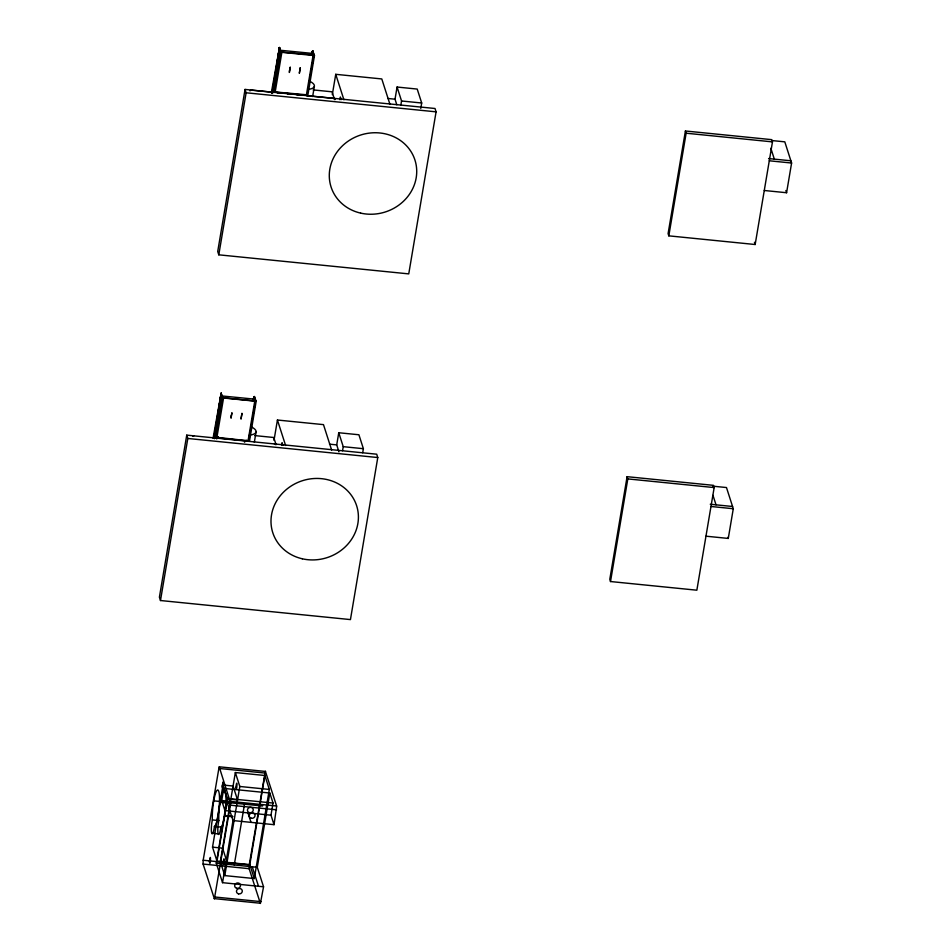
<?xml version="1.0" encoding="UTF-8"?>
<svg xmlns="http://www.w3.org/2000/svg" width="951" height="951" viewBox="0 0 951 951"><rect width="100%" height="100%" fill="white"/><g stroke="black" fill="none" stroke-linecap="round" stroke-linejoin="round"><path stroke-width="1.43" d="M214.379 438.589L216.329 424.075L216.852 426.155L222.035 395.961L254.963 399.182L255.557 400.68L254.357 407.789M272.878 91.439L274.637 78.374L275.172 80.466L280.343 50.272L313.271 53.494L313.866 54.98L281.9 52.091L280.343 50.272M222.035 395.961L223.592 397.791L254.797 400.918L255.557 400.68L254.392 396.579L253.929 399.479L254.392 396.579L256.164 401.286L249.495 441.133L215.627 437.733L214.676 434.94L221.155 393.25L222.617 397.375L215.889 437.222L248.068 440.777L248.556 439.683M312.297 53.755L312.701 50.878L314.472 55.586L307.803 95.445L273.936 92.045L272.985 89.239L279.463 47.55L280.925 51.675L273.936 92.045M214.462 438.554L221.155 393.25L222.332 397.887L215.627 437.733M272.985 91.391L279.463 47.55L280.64 52.198L314.472 55.586M214.272 437.519L214.676 434.94L215.889 437.222L215.14 434.869L214.486 437.662M272.378 93.127L272.985 89.239L275.184 91.95L307.137 94.838M311.369 53.482L312.701 50.878L312.225 53.732L312.701 50.878L313.866 54.98M203.181 860.239L203.086 864.055L214.391 898.814L230.689 803.25L219.158 766.732L203.181 860.239L249.233 864.863L265.365 771.225L276.682 806.246L274.031 824.672L233.007 820.558L226.742 801.051L216.269 863.163L222.534 882.671L263.546 886.784L260.396 903.45L249.138 868.679L249.233 864.863M213.987 437.508L221.155 393.25L221.761 397.411M272.069 93.234L279.463 47.55L280.07 51.723M212.525 847.151L222.593 848.161L227.063 862.093L216.994 861.083L212.525 847.151L220.073 802.335L227.99 803.12L228.133 802.299L213.737 800.849M232.567 816.493L224.698 815.435L227.467 798.959L222.998 785.027L233.066 786.037L237.548 799.969L227.467 798.959M253.917 399.432L254.392 396.579L252.395 400.49M186.741 435.13L159.399 597.18L160.481 600.521L350.444 619.588L377.773 457.538L376.703 454.198L186.741 435.13L187.811 438.47L160.481 600.521M245.049 89.43L217.72 251.48L218.789 254.82L408.752 273.888L436.081 111.838L435.011 108.497L245.049 89.43L246.119 92.782L218.789 254.82M216.864 437.65L223.592 397.791M275.184 91.95L281.9 52.091M248.068 440.777L254.797 400.918M306.388 95.076L313.105 55.229M249.317 437.686L249.792 434.833M250.517 430.565L250.993 427.724M251.468 424.871L251.956 422.03M252.431 419.177L252.918 416.336M253.394 413.483L253.869 410.642M309.539 80.597L310.026 77.756M310.501 74.903L310.989 72.062M311.464 69.209L311.94 66.368M312.427 63.515L313.628 56.406M254.333 442.239L256.057 432.063M312.641 96.55L314.365 86.363M274.007 440.337L277.43 420.021L323.483 424.633L331.661 450.108M332.315 94.636L335.739 74.321L381.791 78.945L389.969 104.408M220.216 801.503L222.998 785.027M270.987 815.197L224.935 810.573L221.714 800.54L223.758 788.391L269.811 793.015L273.032 803.048L270.987 815.197L274.031 824.672M281.615 445.401L282.067 442.69L282.911 445.294M339.923 99.7L340.375 97.002L341.219 99.605M224.935 810.573L226.98 798.424L223.758 788.391M216.994 861.083L224.555 816.267L232.543 816.647M227.99 803.12L228.133 802.299M220.311 861.665L235.349 772.533L264.853 775.493L269.323 789.437L254.286 878.558L224.793 875.598L220.311 861.665L249.816 864.625L254.286 878.558M232.472 817.052L232.603 816.231M222.534 882.671L233.007 820.558M224.793 875.598L239.818 786.477L235.349 772.533M234.255 864.97L244.514 804.201M249.816 864.625L264.853 775.493M262.726 804.665L262.5 806.008L226.516 802.394M263.546 886.784L257.281 867.288L269.811 793.015M338.948 451.868L336.713 444.89L338.758 432.741L358.907 434.762L363.389 448.694L362.7 452.747M396.817 104.776L395.022 99.201L397.078 87.04L417.216 89.073L421.697 103.005L420.782 108.402M342.55 450.726L343.24 446.673L338.758 432.741M400.858 105.026L401.548 100.984L397.078 87.04M627.101 476.677L609.793 579.314L610.506 581.536L696.857 590.202L714.165 487.578L713.452 485.343L627.101 476.677L627.815 478.912L610.506 581.536M685.409 130.988L668.101 233.613L668.815 235.848L755.165 244.514L772.474 141.877L771.76 139.654L685.409 130.988L686.135 133.211L668.815 235.848M705.963 536.186L728.276 538.432L733.28 508.726L726.481 487.542L712.691 486.163M764.283 190.497L786.584 192.732L791.601 163.025L784.801 141.842L772.378 140.605M272.307 92.092L274.637 78.374M213.999 437.793L216.329 424.075M271.356 92.568L279.463 47.55L279.784 53.066M213.048 438.268L221.155 393.25L221.464 398.766M312.154 53.791L312.701 50.878L311.619 53.518M253.846 399.491L254.392 396.579L252.776 400.526M272.462 93.364L273.448 89.18L274.209 91.522M272.045 92.936L272.985 89.239M214.046 437.401L214.676 434.94M216.721 438.922L218.278 436.628M244.49 442.191L246.285 440.182M313.117 89.905L332.065 91.807L334.574 99.605M387.83 98.476L395.022 99.201M401.548 100.984L421.697 103.005M686.135 133.211L772.474 141.877M274.114 92.413L252.134 90.202A2.901 2.663 -17.8 0 0 249.923 90.844M277.05 92.699L281.448 93.15M287.309 93.733L290.233 94.03M296.094 94.613L300.492 95.052M306.353 95.647L332.731 98.286A2.901 2.663 -17.8 0 1 333.302 98.405M246.119 92.782L436.081 111.838M768.574 158.555L790.875 160.79M769.288 160.79L791.601 163.025M222.332 397.887L256.164 401.286M254.809 435.594L273.757 437.496L275.838 443.998M329.522 444.176L336.713 444.89M343.24 446.673L363.389 448.694M627.815 478.912L714.165 487.578M187.811 438.47L377.773 457.538M710.266 504.256L732.567 506.491M710.979 506.479L733.28 508.726M219.479 766.827L265.531 771.451M218.671 768.408L264.723 773.032M239.818 786.477L269.323 789.437M226.98 798.424L273.032 803.048M221.714 800.54L276.634 806.008M230.475 805.2L276.527 809.812M212.346 819.928L218.825 820.57A8.809 1.51 -84.3 0 0 218.171 833.861L211.693 833.207A8.809 1.51 -84.3 0 1 212.346 819.928A18.354 3.138 -84.3 0 1 215.984 792.147A18.354 3.138 -84.3 0 1 219.443 802.941A18.354 3.138 -84.3 0 1 214.427 826.419A8.809 1.51 -84.3 0 1 211.693 833.207M214.427 826.419L220.905 827.073A18.354 3.138 -84.3 0 0 225.922 803.595A18.354 3.138 -84.3 0 0 222.451 792.801A18.354 3.138 -84.3 0 0 218.825 820.57M216.269 863.163L257.281 867.288M203.086 864.055L249.138 868.679M214.985 897.019L261.038 901.643M214.177 898.612L260.229 903.224M785.871 190.509L786.584 192.732M770.857 148.308L774.328 159.138M754.452 242.279L755.165 244.514M727.919 537.315L728.276 538.432M712.977 495.352L716.02 504.826M335.739 74.321L343.917 99.784M277.43 420.021L285.609 445.484M247.961 812.891L251.005 822.365M252.253 866.777L258.506 886.284M220.905 827.073A8.809 1.51 -84.3 0 1 218.171 833.861M275.457 444.509A18.354 3.138 -84.3 0 1 276.408 444.438M334.431 98.583A18.354 3.138 -84.3 0 1 335.228 99.534M309.622 81.215A14.681 5.29 9.6 0 1 308.386 89.358M334.288 98.94A2.901 2.663 -17.8 0 1 334.657 99.344M274.423 443.986A2.901 2.663 -17.8 0 1 275.98 444.64M192.661 436.01A2.901 2.663 -17.8 0 1 193.826 435.903M251.314 426.904A14.681 5.29 9.6 0 1 249.221 435.13M209.446 861.63C210.468 869.059 211.134 849.231 209.446 861.63M222.201 786.002L222.486 787.808L223.069 781.96L222.201 786.002M223.116 862.997C224.151 870.32 224.793 850.598 223.116 862.997M235.872 787.38C236.87 794.87 237.667 774.875 235.872 787.38M231.236 416.015L231.045 418.167L231.961 412.746L231.236 416.015M289.556 70.326L289.354 72.466L290.269 67.045L289.556 70.326M241.958 413.423L241.043 418.844L241.958 413.423M300.278 67.723L299.363 73.144L300.278 67.723M249.483 812.665A2.936 2.687 -17.8 0 0 253.192 809.313A2.936 2.687 -17.8 0 0 248.377 808.136A2.936 2.687 -17.8 0 0 249.483 812.665M251.266 818.24A2.936 2.687 -17.8 0 0 254.987 814.888A2.936 2.687 -17.8 0 0 250.161 813.699A2.936 2.687 -17.8 0 0 251.266 818.24M236.728 888.282A2.936 2.687 -17.8 0 0 240.437 884.929A2.936 2.687 -17.8 0 0 235.622 883.752A2.936 2.687 -17.8 0 0 236.728 888.282M238.511 893.857A2.936 2.687 -17.8 0 0 242.232 890.505A2.936 2.687 -17.8 0 0 237.405 889.328A2.936 2.687 -17.8 0 0 238.511 893.857M360.619 213.107A44.043 40.394 -17.8 0 0 415.504 161.955A44.043 40.394 -17.8 0 0 342.883 145.408A44.043 40.394 -17.8 0 0 360.619 213.107M302.311 558.796A44.043 40.394 -17.8 0 0 357.196 507.656A44.043 40.394 -17.8 0 0 284.575 491.108A44.043 40.394 -17.8 0 0 302.311 558.796"/></g></svg>
